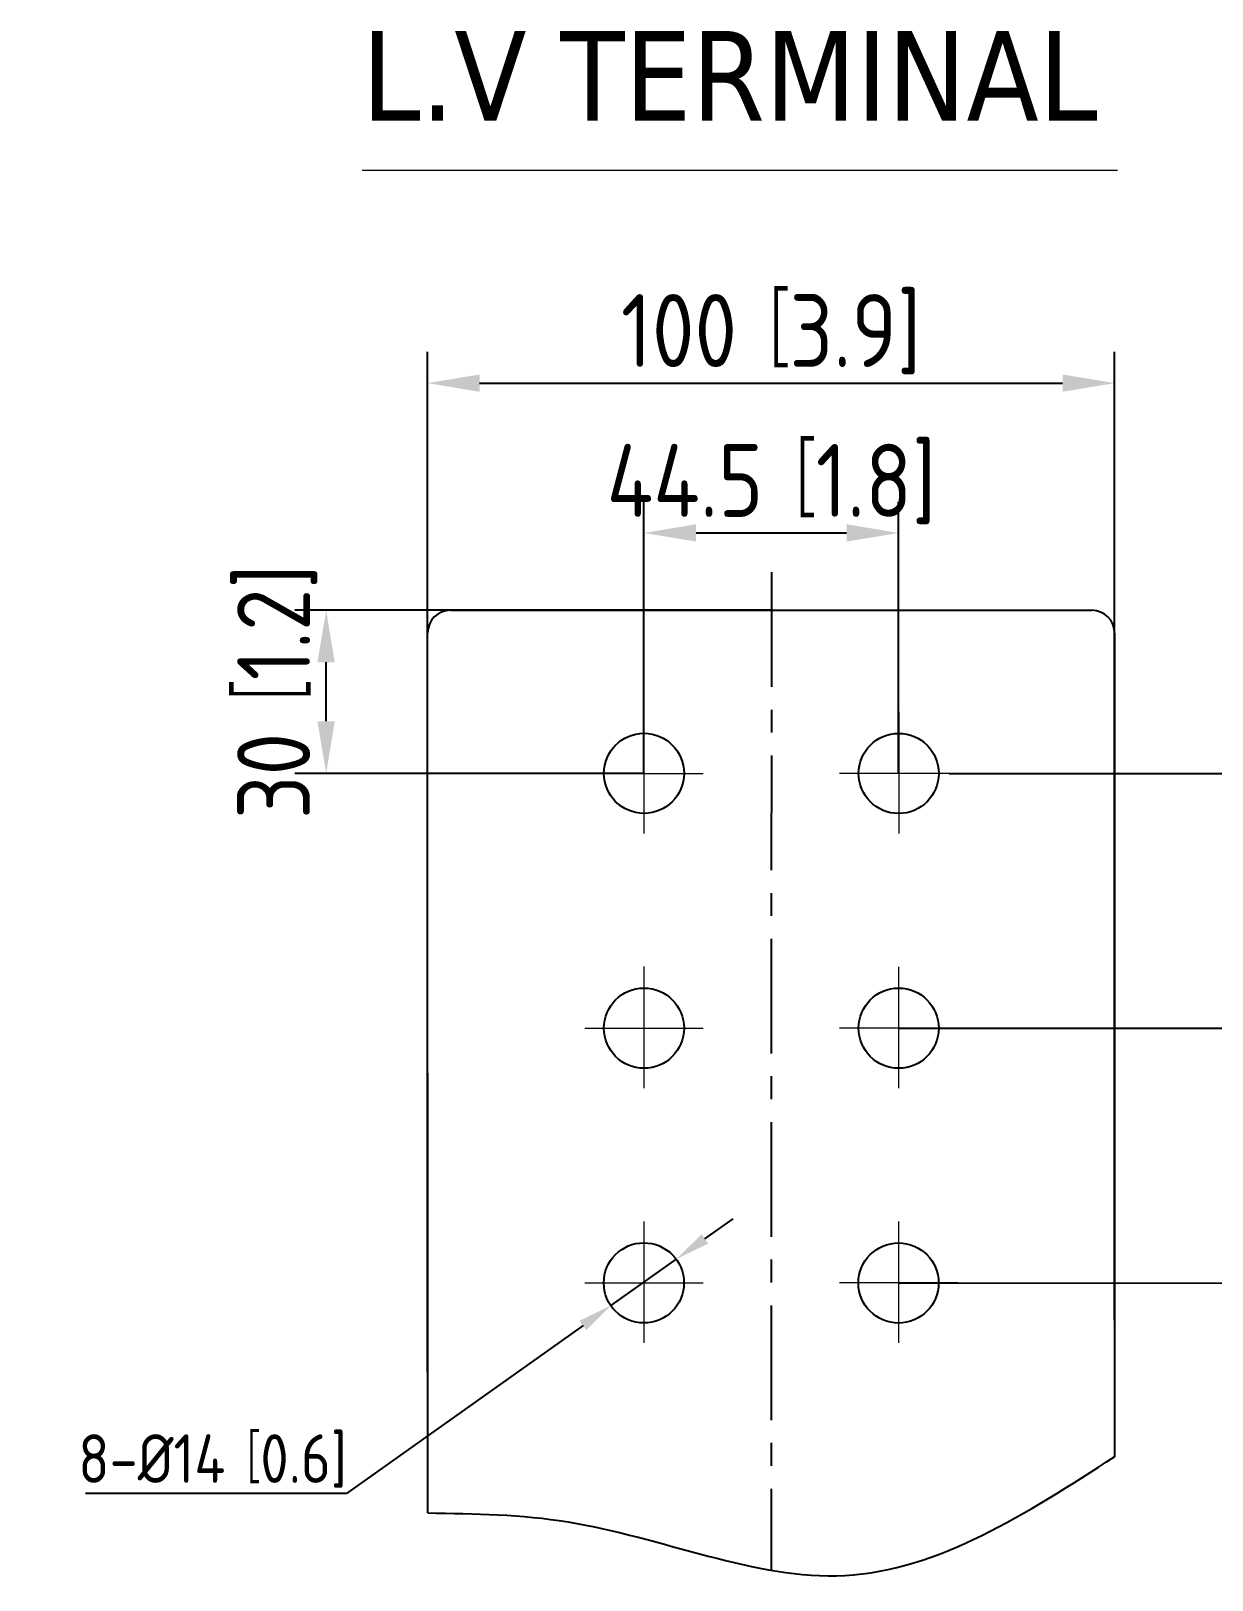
# Model space of a CAD drawing. Header units: millimetres. Extents: x 236326 to 245858, y -181683 to -175236.
# Drawn here: x 239654 to 240504, y -179662 to -178546 of the extents above; entities that cross this region are included whole.
import ezdxf

# ---------------------------------------------------------------- set-up
doc = ezdxf.new("R2010")
doc.units = ezdxf.units.MM
doc.header["$LTSCALE"] = 13
doc.linetypes.add('CENTERX2', pattern=[101.6, 63.5, -12.7, 12.7, -12.7])
doc.linetypes.add('点画线', pattern=[18, 12, -2, 2, -2])
doc.layers.add('1', color=4, linetype='Continuous')
for name, color, linetype, lineweight in [('中心线层', 1, '点画线', 18), ('标注、文本', 3, 'Continuous', 25), ('铁心', 3, 'Continuous', 0)]:
    doc.layers.add(name, color=color, linetype=linetype, lineweight=lineweight)
doc.styles.get("Standard").update_dxf_attribs({"font": 'gbenor.shx', "bigfont": 'gbcbig.shx'})
doc.styles.add('Tahoma$001', font='tahoma.ttf', dxfattribs={"height": 2.159784})
doc.dimstyles.new('丁晓菲', dxfattribs={"dimscale": 10, "dimtxt": 3.5, "dimasz": 2.5, "dimexe": 1.5, "dimexo": 0, "dimgap": 0.5, "dimtad": 1, "dimtoh": 1, "dimtxsty": 'Standard', "dimcen": 2.5, "dimclrd": 3, "dimclre": 3, "dimclrt": 2, "dimadec": 0, "dimazin": 0, "dimtfac": 1, "dimtmove": 0, "dimatfit": 2, "dimfxl": 1, "dimarcsym": 0})
doc.dimstyles.new('郁文书', dxfattribs={"dimscale": 15, "dimtxt": 3.5, "dimasz": 2.5, "dimexe": 1.5, "dimexo": 0, "dimgap": 0.5, "dimtad": 1, "dimtoh": 1, "dimtxsty": 'Standard', "dimcen": 2.5, "dimclrd": 3, "dimclre": 3, "dimclrt": 2, "dimadec": 0, "dimazin": 0, "dimtfac": 1, "dimtmove": 0, "dimatfit": 2, "dimfxl": 1, "dimarcsym": 0})

# ---------------------------------------------------------------- blocks, each defined once
blk = doc.blocks.new('*D220')
at = {"layer": '1', "color": 3, "lineweight": -2}
for p, q in [((239939.3, -179512.7), (239939.3, -178777.5)), ((240434.3, -179475.2), (240434.3, -178777.5)), ((239976.8, -178800), (240396.8, -178800))]:
    blk.add_line(p, q, dxfattribs=at)
at = {"layer": '1', "color": 3}
for points in [[(239976.8, -178793.8), (239976.8, -178806.3), (239939.3, -178800)], [(240396.8, -178793.8), (240396.8, -178806.3), (240434.3, -178800)]]:
    blk.add_solid(points, dxfattribs=at)
at = {"layer": 'Defpoints', "color": 0}
for p in [(240434.3, -178800), (240434.3, -179475.2), (239939.3, -179512.7)]:
    blk.add_point(p, dxfattribs=at)
at = {"layer": '1', "color": 2, "insert": (240186.8, -178764.8), "char_height": 52.5, "attachment_point": 5}
blk.add_mtext('100［3.9]', dxfattribs=at)
blk = doc.blocks.new('*D221')
at = {"layer": '1', "color": 3, "lineweight": -2}
for p, q in [((240187, -178963.7), (239843.7, -178963.7)), ((239866.2, -179043.7), (239866.2, -179001.2)), ((240095.2, -179081.2), (239843.7, -179081.2))]:
    blk.add_line(p, q, dxfattribs=at)
at = {"layer": '1', "color": 3}
for points in [[(239859.9, -179001.2), (239872.4, -179001.2), (239866.2, -178963.7)], [(239859.9, -179043.7), (239872.4, -179043.7), (239866.2, -179081.2)]]:
    blk.add_solid(points, dxfattribs=at)
at = {"layer": 'Defpoints', "color": 0}
for p in [(239866.2, -178963.7), (240187, -178963.7), (240095.2, -179081.2)]:
    blk.add_point(p, dxfattribs=at)
at = {"layer": '1', "color": 2, "insert": (239831, -179022.4), "char_height": 52.5, "attachment_point": 5, "rotation": 90}
blk.add_mtext('30［1.2]', dxfattribs=at)
blk = doc.blocks.new('*D222')
at = {"layer": '1', "color": 3, "lineweight": -2}
for p, q in [((240095.2, -179081.2), (240095.2, -178885.5)), ((240278.7, -179081.2), (240278.7, -178885.5)), ((240132.7, -178908), (240241.2, -178908))]:
    blk.add_line(p, q, dxfattribs=at)
at = {"layer": '1', "color": 3}
for points in [[(240132.7, -178901.7), (240132.7, -178914.2), (240095.2, -178908)], [(240241.2, -178901.7), (240241.2, -178914.2), (240278.7, -178908)]]:
    blk.add_solid(points, dxfattribs=at)
at = {"layer": 'Defpoints', "color": 0}
for p in [(240278.7, -178908), (240095.2, -179081.2), (240278.7, -179081.2)]:
    blk.add_point(p, dxfattribs=at)
at = {"layer": '1', "color": 2, "insert": (240187, -178872.8), "char_height": 52.5, "attachment_point": 5}
blk.add_mtext('44.5［1.8]', dxfattribs=at)
blk = doc.blocks.new('*D223')
at = {"layer": '1', "color": 3, "lineweight": -2}
for p, q in [((240573.6, -179081.4), (240573.7, -178937.6)), ((240573.7, -178937.6), (240803.2, -178937.6)), ((240315, -179081.3), (240596.1, -179081.4)), ((240573.6, -179227.4), (240573.6, -179118.9)), ((240278.6, -179264.8), (240596.1, -179264.9))]:
    blk.add_line(p, q, dxfattribs=at)
at = {"layer": '1', "color": 3}
for points in [[(240567.4, -179118.9), (240579.9, -179118.9), (240573.6, -179081.4)], [(240567.3, -179227.4), (240579.8, -179227.4), (240573.6, -179264.9)]]:
    blk.add_solid(points, dxfattribs=at)
at = {"layer": 'Defpoints', "color": 0}
for p in [(240315, -179081.3), (240278.6, -179264.8), (240573.6, -179264.9)]:
    blk.add_point(p, dxfattribs=at)
at = {"layer": '1', "color": 2, "insert": (240692.2, -178902.4), "char_height": 52.5, "attachment_point": 5}
blk.add_mtext('44.5［1.8]', dxfattribs=at)
blk = doc.blocks.new('*D224')
at = {"layer": 'Defpoints', "color": 0}
for p in [(240118.7, -179431.1), (240071.6, -179464.5)]:
    blk.add_point(p, dxfattribs=at)
at = {"layer": '标注、文本', "color": 3, "lineweight": -2}
for p, q in [((240139.1, -179416.6), (240159.5, -179402.1)), ((240118.7, -179431.1), (240071.6, -179464.5)), ((240051.3, -179479), (239880.8, -179600.2)), ((239880.8, -179600.2), (239692.9, -179600.2))]:
    blk.add_line(p, q, dxfattribs=at)
at = {"layer": '标注、文本', "color": 3}
for points in [[(240136.7, -179413.2), (240141.5, -179420), (240118.7, -179431.1)], [(240048.8, -179475.6), (240053.7, -179482.4), (240071.6, -179464.5)]]:
    blk.add_solid(points, dxfattribs=at)
at = {"layer": '标注、文本', "color": 2, "insert": (239784.4, -179576.7), "char_height": 35, "attachment_point": 5, "bg_fill": 3, "box_fill_scale": 1.1, "bg_fill_color": 256, "bg_fill_true_color": 13158600, "bg_fill_transparency": 9934400}
blk.add_mtext('8-%%C14［0.6]', dxfattribs=at)
blk = doc.blocks.new('*D225')
at = {"layer": '1', "color": 3, "lineweight": -2}
for p, q in [((240321.3, -179264.8), (240706.5, -179265)), ((240684, -179302.5), (240683.9, -179411)), ((240278.6, -179448.4), (240706.4, -179448.5))]:
    blk.add_line(p, q, dxfattribs=at)
at = {"layer": '1', "color": 3}
for points in [[(240677.7, -179302.5), (240690.2, -179302.5), (240684, -179265)], [(240677.7, -179411), (240690.2, -179411), (240683.9, -179448.5)]]:
    blk.add_solid(points, dxfattribs=at)
at = {"layer": 'Defpoints', "color": 0}
for p in [(240321.3, -179264.8), (240278.6, -179448.4), (240683.9, -179448.5)]:
    blk.add_point(p, dxfattribs=at)
at = {"layer": '1', "color": 2, "insert": (240648.7, -179403.4), "char_height": 52.5, "attachment_point": 5, "rotation": 89.979}
blk.add_mtext('44.5［1.8]', dxfattribs=at)

msp = doc.modelspace()

# ---------------------------------------------------------------- linework, layer by layer
at = {"layer": '1', "color": 1, "linetype": 'CENTERX2', "lineweight": -3, "ltscale": 0.1}
msp.add_line((240186.981, -178936.274), (240186.849, -179655.303), dxfattribs=at)
at = {"layer": '1'}
for p, q in [((239955.803, -178963.657), (240417.803, -178963.657)), ((239939.505, -179614.099), (239939.303, -178980.157)), ((240434.303, -178980.157), (240434.267, -179573.551))]:
    msp.add_line(p, q, dxfattribs=at)
for centre in [(240095.195, -179081.22), (240278.721, -179081.248), (240095.195, -179264.782), (240278.663, -179264.811), (240278.596, -179448.373)]:
    msp.add_circle(centre, 28.875, dxfattribs=at)
for centre, start, end in [((239955.803, -178980.157), 90, 180), ((240417.803, -178980.157), 0, 90)]:
    msp.add_arc(centre, 16.5, start, end, dxfattribs=at)
at = {"layer": '中心线层'}
for p, q in [((240095.195, -179036.893), (240095.195, -179124.442)), ((240278.735, -179036.922), (240278.707, -179124.471)), ((240052.571, -179081.22), (240137.819, -179081.22)), ((240321.337, -179081.269), (240236.089, -179081.237)), ((240095.195, -179220.456), (240095.195, -179308.005)), ((240278.677, -179220.485), (240278.65, -179308.034)), ((240052.571, -179264.782), (240137.819, -179264.782)), ((240321.287, -179264.824), (240236.039, -179264.797)), ((240278.61, -179404.047), (240278.583, -179491.596)), ((240321.22, -179448.387), (240235.972, -179448.36))]:
    msp.add_line(p, q, dxfattribs=at)
at = {"layer": '铁心'}
msp.add_line((240436.314, -178646.744), (239892.046, -178646.744), dxfattribs=at)

# ---------------------------------------------------------------- texts
at = {"layer": '铁心', "style": 'Tahoma$001'}
msp.add_text('L.V TERMINAL', height=64.56572, dxfattribs=at).set_placement((239891.854, -178610.866))

# ---------------------------------------------------------------- dimensions: what is measured, and where the dimension line sits
at = {"layer": '1'}
for base, p1, p2, text, picture, middle in [((240434.303, -178800.038), (239939.303, -179512.726), (240434.303, -179475.157), '100［3.9]', '*D220', (240186.803, -178800.038)), ((240278.721, -178907.99), (240095.195, -179081.22), (240278.721, -179081.248), '44.5［1.8]', '*D222', (240186.958, -178907.99))]:
    dim = msp.add_linear_dim(base=base, p1=p1, p2=p2, text=text, dimstyle='郁文书', override={"dimarcsym": 1}, dxfattribs=at)
    dim.commit()
    dim.dimension.update_dxf_attribs({"geometry": picture, "text_midpoint": middle, "dimtype": 160})
for base, p1, p2, angle, text, picture, middle in [((240573.579, -179264.924), (240314.985, -179081.266), (240278.646, -179264.816), 269.979026, '44.5［1.8]', '*D223', (240692.182, -178937.626)), ((239866.19, -178963.657), (240095.195, -179081.22), (240186.976, -178963.657), 90, '30［1.2]', '*D221', (239866.19, -179022.438)), ((240683.916, -179448.526), (240321.337, -179264.831), (240278.646, -179448.378), 269.979026, '44.5［1.8]', '*D225', (240683.932, -179403.443))]:
    dim = msp.add_linear_dim(base=base, p1=p1, p2=p2, angle=angle, text=text, dimstyle='郁文书', override={"dimarcsym": 1}, dxfattribs=at)
    dim.commit()
    dim.dimension.update_dxf_attribs({"geometry": picture, "text_midpoint": middle, "dimtype": 160})

# ---------------------------------------------------------------- next in the draw order: dimensions: what is measured, and where the dimension line sits
at = {"layer": '标注、文本'}
dim = msp.add_diameter_dim_2p(p1=(240118.702, -179431.057), p2=(240071.634, -179464.519), text='8-%%C14［0.6]', dimstyle='丁晓菲', override={"dimtfill": 1, "dimarcsym": 1}, dxfattribs=at)
dim.commit()
dim.dimension.update_dxf_attribs({"geometry": '*D224', "text_midpoint": (239784.351, -179600.167), "dimtype": 163})

# ---------------------------------------------------------------- next in the draw order: linework, layer by layer
at = {"layer": '1'}
msp.add_circle((240095.128, -179448.344), 28.875, dxfattribs=at)
at = {"layer": '中心线层'}
for p, q in [((240095.128, -179404.018), (240095.128, -179491.567)), ((240052.504, -179448.344), (240137.752, -179448.344))]:
    msp.add_line(p, q, dxfattribs=at)
at = {"layer": '标注、文本'}
msp.add_open_spline([(239939.505, -179614.099), (239973.174, -179614.585), (240074.389, -179616.044), (240246.369, -179694.833), (240370.833, -179614.496), (240434.505, -179573.398)], degree=3, knots=[0, 0, 0, 0, 73.60943979, 221.28127785, 375.94621417, 375.94621417, 375.94621417, 375.94621417], dxfattribs=at)

doc.saveas('drawing.dxf')
